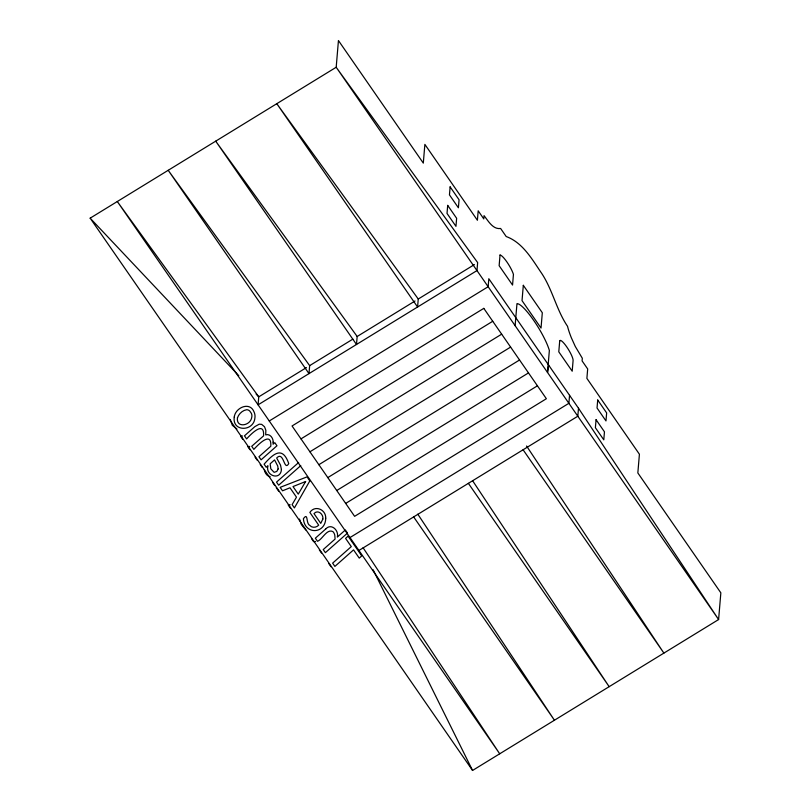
<?xml version="1.0" encoding="UTF-8"?>
<svg xmlns="http://www.w3.org/2000/svg" width="811" height="811" viewBox="0 0 811 811"><rect width="100%" height="100%" fill="white"/><g stroke="black" fill="none" stroke-linecap="round" stroke-linejoin="round"><path stroke-width="1.22" d="M309.66 365.629L308.991 373.618L168.201 170.3L309.66 365.629L352.846 339.14M357.164 336.484L356.495 344.482L215.706 141.155L357.164 336.484L415.039 300.993M418.253 299.026L417.584 307.014L276.794 103.686L418.253 299.026L474.415 264.579M515.117 325.657L516.962 303.679A31.528 6.366 58.5 0 1 533.719 320.416A31.528 6.366 58.5 0 1 549.361 350.474L547.516 372.452L548.652 365.122M569.555 395.312L568.886 403.31L349.987 537.561M269.262 420.98L488.151 286.719L488.82 278.731L578.496 408.227L577.817 416.215L358.928 550.476M298.63 462.513L276.521 482.109L278.66 485.201L300.78 465.615M90.153 218.169L336.19 67.262L338.44 40.55L423.301 163.112L424.873 144.399L477.395 220.247L478.186 210.819L483.772 218.889L484.045 215.655C488.171 220.774 492.916 229.685 500.61 228.469L506.196 236.528C522.172 242.347 531.489 258.212 540.501 271.634C552.362 288.483 556.123 309.498 567.528 326.296A59.882 12.094 58.5 0 0 571.339 337.761L575.323 346.54L582.318 358.259L582.095 360.895L587.681 368.954L586.89 378.382L639.413 454.231L637.841 472.945L720.847 592.831L718.607 619.543L472.56 770.45L90.153 218.169L238.769 375.665M306.477 367.576L258.76 396.843L258.08 404.841L476.98 270.58L477.649 262.592L336.19 67.262L718.607 619.543L578.496 408.227M300.993 438.873L492.733 321.268M309.924 451.788L501.674 334.173M318.865 464.693L510.616 347.088M327.806 477.598L519.557 359.993M336.747 490.513L528.488 372.908M345.679 503.418L537.429 385.813M242.53 436.014L240.583 436.196L242.722 439.288M249.758 446.466L247.811 446.648L249.96 449.74M290.166 504.807L288.219 504.989L290.5 508.294M315.55 541.474L313.604 541.657L311.465 538.565M270.195 476.716C266.799 476.158 264.791 472.732 264.224 469.589M236.934 429.009L232.321 425.288L230.253 419.449M305.788 529.978L301.368 524.585L299.512 519.06M256.144 394.085L258.76 396.843L117.301 201.513L499.708 753.794L363.085 547.739M523.095 449.781L663.885 653.108L526.562 445.999M468.373 483.346L609.162 686.674L472.529 480.609M413.651 516.911L554.44 720.239L417.807 514.174M255.049 457.1L257.199 460.202M260.209 464.551L262.348 467.633M272.628 482.474L274.767 485.576M276.257 487.715L278.639 491.162M319.341 549.939L321.48 553.041M328.739 563.503L330.989 566.767M373.09 569.707L472.56 770.45M273.155 442.188L273.064 444.225L274.817 442.674L276.967 445.766L261.091 459.827L258.942 456.735L270.803 446.232C271.786 430.56 258.111 444.671 253.853 449.375L251.714 446.283L263.565 435.882C264.629 420.139 250.913 434.078 246.615 438.923L244.476 435.821L254.918 426.576L259.236 424.183L261.669 424.366L264.528 426.779L265.846 430.296L265.694 434.848C270.022 433.388 273.439 438.264 273.155 442.188M234.257 417.026C231.956 432.091 253.762 431.705 254.897 418.01A9.245 8.11 84.6 0 0 254.056 411.968C249.93 401.08 235.261 407.68 234.257 417.026M325.728 518.178C325.546 534.216 304.53 535.017 303.405 518.695C308.494 511.66 305.706 523.713 309.812 525.406C312.123 528.194 316.371 527.647 318.703 525.173L309.863 512.42C315.003 504.665 326.063 509.541 325.728 518.178M447.692 205.386L447.023 213.425L455.964 226.34L456.634 218.291L447.692 205.386M450.125 186.875L449.456 194.863L458.397 207.778L459.067 199.78L450.125 186.875M500.032 255.029L499.14 265.684L512.552 285.056L513.444 274.392A13.209 2.666 58.5 0 0 506.966 262.044A13.209 2.666 58.5 0 0 500.032 255.029M523.318 285.32L522.031 300.638L541.028 328.07L542.316 312.752L523.318 285.32M559.691 341.178L558.789 351.832L572.201 371.195L573.093 360.54A12.195 2.463 58.5 0 0 566.727 346.865A12.195 2.463 58.5 0 0 559.691 341.178M596.065 419.703L595.386 427.701L603.789 439.826L604.459 431.827L596.065 419.703M597.717 400.016L597.038 408.004L605.979 420.919L606.648 412.921L597.717 400.016M237.461 417.837C235.94 428.492 250.731 425.836 251.755 417.178A5.282 4.633 84.6 0 0 251.359 413.346L249.788 411.065A5.251 4.602 84.6 0 0 246.595 409.737C242.448 410.386 238.789 413.924 237.461 417.837M281.427 469.508C280.576 480.994 265.045 475.733 267.934 465.767L266.241 467.268L264.102 464.186C274.027 452.883 282.704 446.192 288.746 463.578C283.951 471.951 283.921 450.318 276.683 458.012L280.525 465.139L281.427 469.508M322.849 519.05L320.75 523.369L313.999 513.616C317.922 509.126 323.66 514.346 322.849 519.05M278.143 468.94L276.815 471.414L274.138 472.347L270.813 468.839L270.154 463.801L274.554 459.898L277.727 466.001L278.143 468.94M309.822 480.903L294.393 507.919L292.112 504.624L296.481 497.163L289.983 487.786L282.532 490.797L280.15 487.35L307.034 476.878L309.822 480.903M305.615 481.521L298.255 494.132L293.014 486.559L305.615 481.521M325.657 529.066L315.357 538.19L317.496 541.292C322.332 539.568 326.843 528.397 332.895 531.61A6.66 5.839 84.6 0 1 334.811 535.442L335.085 539.072L323.234 549.574L325.373 552.666L347.493 533.08L345.344 529.978L337.346 537.075C339.099 530.374 331.141 522.73 325.657 529.066M348.081 536.152L345.577 538.362L351.285 546.614L332.632 563.138L334.892 566.402L353.545 549.878L359.253 558.12L361.757 555.9L348.081 536.152M483.802 308.362L292.051 425.968L354.62 516.333L546.371 398.728L483.802 308.362"/></g></svg>
